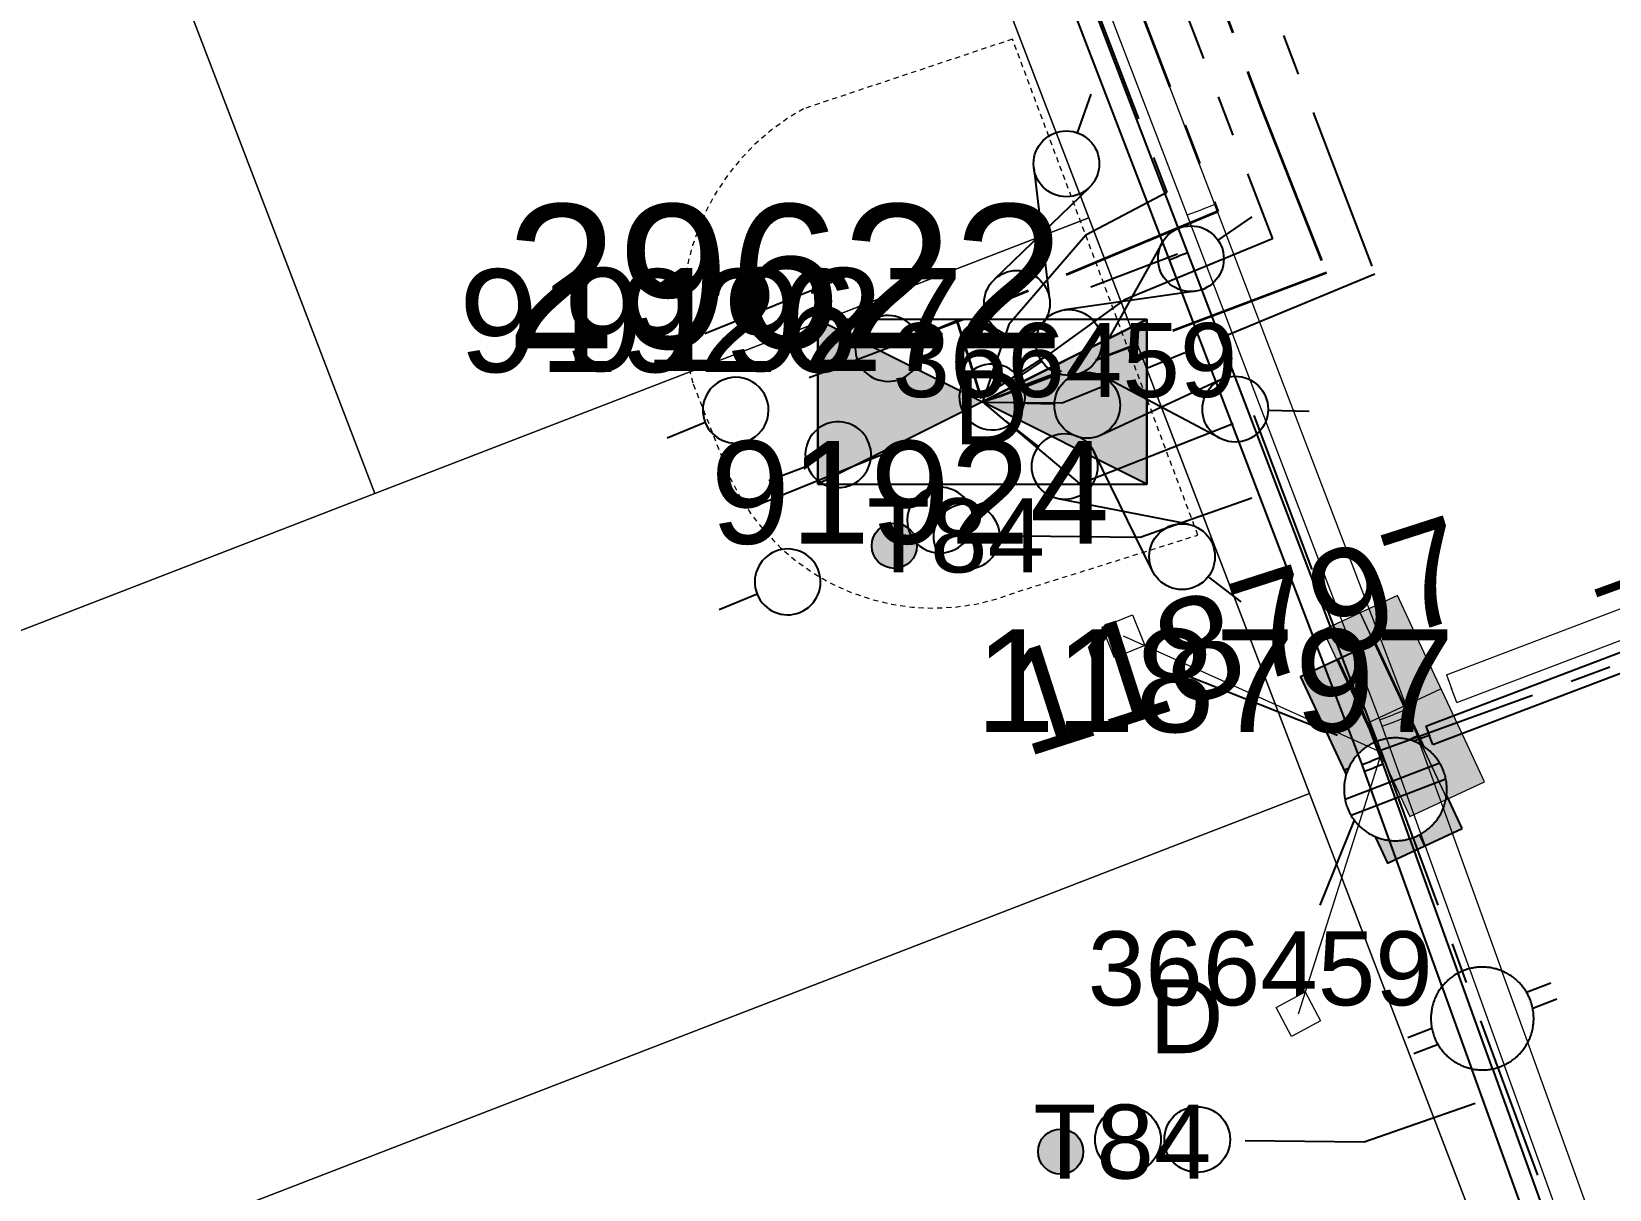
# Model space of a CAD drawing. Header units: metres. Extents: x 0 to 310918, y 0 to 6270107.
# Drawn here: x 310788.22 to 310826.59, y 6269747.11 to 6269775.26 of the extents above; entities that cross this region are included whole.
import ezdxf
from ezdxf.enums import TextEntityAlignment as Align

# ---------------------------------------------------------------- set-up
doc = ezdxf.new("R2010")
doc.units = ezdxf.units.M
for name, pattern in [('Cable Exist UG', [7, 4, -1, 1, -1]), ('DASHED', [19.05, 12.7, -6.35]), ('HIDDEN2', [0.1875, 0.125, -0.0625]), ('PHANTOMX2', [6.6, 3, -0.75, 0.2, -0.75, 0.2, -0.75, 0.2, -0.75])]:
    doc.linetypes.add(name, pattern=pattern)
doc.layers.get('0').update_dxf_attribs({"color": 6})
for name, color, linetype, lineweight in [('_User Miscellaneous1', 30, 'Continuous', 13), ('_User_HV_Exist', 1, 'Continuous', 35), ('Cadastre Developer_SP_NEW', 92, 'Continuous', 15), ('Cadastre Land Parcels_SP_EXT', 118, 'Continuous', 15), ('Cadastre Other Property_SP_EXT', 138, 'DASHED', 15), ('Cadastre Roads_SP_EXT', 218, 'Continuous', 15), ('Mains_HV_EXT', 13, 'Continuous', 25), ('Mains_LV_EXT', 163, 'Continuous', 25), ('Services_SP_EXT', 42, 'PHANTOMX2', 20)]:
    doc.layers.add(name, color=color, linetype=linetype, lineweight=lineweight)
doc.layers.add('_User Miscellaneous12', color=252, linetype='Continuous', lineweight=13, plot=False, transparency=0.75)
for name, color, linetype in [('Duct_SP_EXT', 30, 'Continuous'), ('Equip_HV_EXT', 7, 'Continuous'), ('Equip_LV_EXT', 7, 'Continuous'), ('Sub_SP_EXT', 7, 'Continuous'), ('SupportsUG_SP_LV_EXT', 7, 'Continuous'), ('Trench_SP_EXT', 7, 'Continuous')]:
    doc.layers.add(name, color=color, linetype=linetype)
doc.styles.add('iecARIAL', font='arial.ttf', dxfattribs={"height": 2})
doc.styles.get("Standard").update_dxf_attribs({"font": 'arial.ttf'})
doc.styles.add('SWITCH_LABEL', font='arial.ttf', dxfattribs={"height": 2})

# ---------------------------------------------------------------- blocks, each defined once
blk = doc.blocks.new('SUB_PADMOUNT_EXT')
at = {"ltscale": 10}
h = blk.add_hatch(color=256, dxfattribs=at)
h.dxf.hatch_style = 1
h.paths.add_polyline_path([(4, -2), (0, 0), (4, 2)])
h.paths.add_polyline_path([(-4, -2), (-4, 2), (0, 0)])
blk.add_line((4, 2), (-4, -2))
blk.add_lwpolyline([(-4, -2), (4, -2), (4, 2), (-4, 2)], close=True)
at = {"ltscale": 10, "flags": 128}
for points in [[(-4, -2), (-4, 2), (0, 0)], [(4, -2), (0, 0), (4, 2)]]:
    blk.add_lwpolyline(points, close=True, dxfattribs=at)
at = {"flags": 8}
blk.add_attdef('ASSET_NUM', text='', height=2.5, dxfattribs=at).set_placement((0, 5), align=Align.MIDDLE_CENTER)
for tag, flags, p in [('STREET_CODE', 9, (1.5, 0)), ('OPERATING_VOLTAGE', 9, (1.5, -0.4)), ('NO_PHASES', 9, (1.5, -0.2)), ('ORIENTATION', 9, (1.5, -0.6)), ('OWNED_BY', 9, (1.5, -0.8)), ('OPERATED_BY', 9, (1.5, -1)), ('MAINTAINED_BY', 9, (1.5, -1.2)), ('SECONDARY_VOLTAGE', 9, (1.5, -1.6)), ('CONSTRUCTED_VOLTAGE', 9, (1.5, -1.4)), ('STATE', 9, (1.5, -1.8)), ('PARENT', 9, (1.5, -2)), ('SUBSTATION_TYPE', 9, (1.5, -2.2)), ('USAGE', 9, (1.5, -2.4)), ('LEGEND', 9, (1.5, -2.6)), ('SUBURB', 9, (1.5, -2.8)), ('STREETNAME', 9, (1.5, -3)), ('LOCATION', 9, (1.5, -3.2)), ('NOTES', 9, (1.5, -3.4)), ('Z', 1, (1.5, -3.6))]:
    blk.add_attdef(tag, text='', height=0.2, dxfattribs=dict(flags=flags)).set_placement(p, align=Align.MIDDLE_LEFT)
blk = doc.blocks.new('PILLAR_EXT')
blk.add_hatch(color=256).paths.add_polyline_path([(-2.5, 1), (-2.5, -1), (2.5, -1), (2.5, 1)])
for p, q in [((0, 1), (0, -1)), ((-2.5, 0), (2.5, 0))]:
    blk.add_line(p, q)
at = {"ltscale": 10}
blk.add_line((2.5, 0), (-2.5, 0), dxfattribs=at)
blk.add_lwpolyline([(-2.5, -1), (-1.25, -1), (1.25, -1), (2.5, -1), (2.5, 1), (-2.5, 1)], close=True)
at = {"width": 0.9, "flags": 8}
blk.add_attdef('ASSET_NUM', text='', height=2, rotation=90, dxfattribs=at).set_placement((-2, 4), align=Align.MIDDLE_LEFT)
for tag, p, flags in [('OWNED_BY', (0, -0.2), 9), ('STATE', (0, -0.4), 9), ('SUPPORT_TYPE', (0, -0.6), 9), ('USAGE', (0, -0.8), 9), ('LEGEND', (0, -1), 9), ('LOCATION', (0, -1.2), 9), ('NOTES', (0, -1.4), 9), ('PARENT', (0, -1.6), 9), ('STREETNAME', (0, -1.8), 9), ('SUBURB', (0, -2), 1)]:
    blk.add_attdef(tag, p, '', height=0.2, dxfattribs=dict(flags=flags))
blk = doc.blocks.new('DUCT_EXT')
blk.add_circle((0, 0.8), 0.8)
at = {"flags": 1}
blk.add_attdef('Z', (0, 0), '', height=0.2, dxfattribs=at)
at = {"flags": 9}
for tag, p in [('DUCT_CODE', (0, 0)), ('XSECT_TYPE', (0, -0.2)), ('FB_REFERENCE', (0, -0.4)), ('STATE', (0, -0.6)), ('NOTES', (0, -0.8))]:
    blk.add_attdef(tag, text='', height=0.2, dxfattribs=at).set_placement(p, align=Align.MIDDLE_LEFT)
blk = doc.blocks.new('CCP_EXT')
at = {"flags": 9}
for tag, p in [('OWNED_BY', (0, -1)), ('USAGE', (0, -1.2)), ('LEGEND', (0, -1.4)), ('LIFE_SUPPORT', (0, -1.6)), ('STATE', (0, -1.8)), ('NOTES', (0, -2))]:
    blk.add_attdef(tag, text='', height=0.2, dxfattribs=at).set_placement(p, align=Align.MIDDLE_LEFT)
at = {"transparency": 33554651}
blk.add_wipeout([(0, 0.566), (0.566, 0), (0, -0.566), (-0.566, 0)], dxfattribs=at)
blk.add_lwpolyline([(-0.566, 0), (0, 0.566), (0.566, 0), (0, -0.566), (-0.566, 0)])
at = {"flags": 1}
blk.add_attdef('Z', (0, 0), '', height=0.2, dxfattribs=at)
at = {"flags": 9}
for tag, p in [('CCP_TYPE', (0, 0)), ('CONSTRUCTED_VOLTAGE', (0, -0.2)), ('NO_PHASES', (0, -0.4)), ('OPERATING_VOLTAGE', (0, -0.6)), ('ORIENTATION', (0, -0.8))]:
    blk.add_attdef(tag, text='', height=0.2, dxfattribs=at).set_placement(p, align=Align.MIDDLE_LEFT)
blk = doc.blocks.new('LV_UG_DFUSE_CLOSED_EXT')
for points in [[(5.04, 0.726), (2.156, -0.717)], [(5.049, -0.707), (2.156, 0.717)], [(1, 0), (0, 0)], [(6.2, 0.013), (7.2, 0.013)]]:
    blk.add_lwpolyline(points)
for centre in [(1.8, 0), (5.4, 0.011)]:
    blk.add_circle(centre, 0.8)
at = {"flags": 9}
for tag, p in [('ACTUAL_STATUS', (0, 0)), ('CONSTRUCTED_VOLTAGE', (0, -0.2)), ('NO_PHASES', (0, -0.4)), ('OPERATING_VOLTAGE', (0, -0.6)), ('ORIENTATION', (0, -0.8)), ('STATE', (0, -1)), ('SWITCH_TYPE', (0, -1.2)), ('USAGE', (0, -1.4)), ('NOTES', (0, -1.6))]:
    blk.add_attdef(tag, text='', height=0.2, dxfattribs=at).set_placement(p, align=Align.MIDDLE_LEFT)
at = {"flags": 1}
blk.add_attdef('Z', (0, 0), '', height=0.2, dxfattribs=at)
blk = doc.blocks.new('LV_UG_LINKS_OPEN_EXT')
at = {"layer": 'Equip_LV_EXT'}
for tag, height, flags, p in [('ACTUAL_STATUS', 0.167, 9, (3.167, -1.667)), ('CONSTRUCTED_VOLTAGE', 0.167, 9, (3.167, -1.833)), ('NO_PHASES', 0.167, 9, (3.167, -2)), ('OPERATING_VOLTAGE', 0.2, 9, (3, -2.6)), ('ORIENTATION', 0.2, 9, (3, -2.8)), ('STATE', 0.2, 9, (3, -3)), ('SWITCH_TYPE', 0.2, 9, (3, -3.2)), ('USAGE', 0.2, 9, (3, -3.4)), ('OWNED_BY', 0.2, 9, (3, -3.8)), ('NOTES', 0.2, 9, (3, -3.6)), ('OPERATED_BY', 0.2, 9, (3, -4)), ('MAINTAINED_BY', 0.2, 9, (3, -4.2)), ('TYPE', 0.2, 9, (3, -4.6)), ('NUMBER_OF_PHASES', 0.2, 9, (3, -4.4)), ('Z', 0.2, 1, (3, -4.8))]:
    blk.add_attdef(tag, text='', height=height, dxfattribs=dict(at, flags=flags)).set_placement(p, align=Align.MIDDLE_LEFT)
at = {"transparency": 33554651}
blk.add_wipeout([(4, 1.25), (3.969, 1.25), (3.939, 1.248), (3.908, 1.247), (3.877, 1.244), (3.847, 1.241), (3.817, 1.236), (3.786, 1.232), (3.756, 1.226), (3.726, 1.22), (3.696, 1.213), (3.667, 1.205), (3.637, 1.196), (3.608, 1.187), (3.579, 1.177), (3.55, 1.166), (3.522, 1.155), (3.493, 1.143), (3.466, 1.13), (3.438, 1.117), (3.411, 1.102), (3.384, 1.088), (3.357, 1.072), (3.331, 1.056), (3.306, 1.039), (3.28, 1.022), (3.255, 1.004), (3.231, 0.985), (3.207, 0.966), (3.184, 0.947), (3.161, 0.926), (3.138, 0.905), (3.116, 0.884), (3.095, 0.862), (3.074, 0.839), (3.053, 0.816), (3.034, 0.793), (3.015, 0.769), (2.996, 0.745), (2.978, 0.72), (2.961, 0.694), (2.944, 0.669), (2.928, 0.643), (2.912, 0.616), (2.898, 0.589), (2.883, 0.562), (2.87, 0.534), (2.857, 0.507), (2.845, 0.478), (2.834, 0.45), (2.823, 0.421), (2.813, 0.392), (2.804, 0.363), (2.795, 0.333), (2.787, 0.304), (2.78, 0.274), (2.774, 0.244), (2.768, 0.214), (2.764, 0.183), (2.759, 0.153), (2.756, 0.123), (2.753, 0.092), (2.752, 0.061), (2.75, 0.031), (2.75, 0), (2.75, -0.031), (2.752, -0.061), (2.753, -0.092), (2.756, -0.123), (2.759, -0.153), (2.764, -0.183), (2.768, -0.214), (2.774, -0.244), (2.78, -0.274), (2.787, -0.304), (2.795, -0.333), (2.804, -0.363), (2.813, -0.392), (2.823, -0.421), (2.834, -0.45), (2.845, -0.478), (2.857, -0.507), (2.87, -0.534), (2.883, -0.562), (2.898, -0.589), (2.912, -0.616), (2.928, -0.643), (2.944, -0.669), (2.961, -0.694), (2.978, -0.72), (2.996, -0.745), (3.015, -0.769), (3.034, -0.793), (3.053, -0.816), (3.074, -0.839), (3.095, -0.862), (3.116, -0.884), (3.138, -0.905), (3.161, -0.926), (3.184, -0.947), (3.207, -0.966), (3.231, -0.985), (3.255, -1.004), (3.28, -1.022), (3.306, -1.039), (3.331, -1.056), (3.357, -1.072), (3.384, -1.088), (3.411, -1.102), (3.438, -1.117), (3.466, -1.13), (3.493, -1.143), (3.522, -1.155), (3.55, -1.166), (3.579, -1.177), (3.608, -1.187), (3.637, -1.196), (3.667, -1.205), (3.696, -1.213), (3.726, -1.22), (3.756, -1.226), (3.786, -1.232), (3.817, -1.236), (3.847, -1.241), (3.877, -1.244), (3.908, -1.247), (3.939, -1.248), (3.969, -1.25), (4, -1.25), (4.031, -1.25), (4.061, -1.248), (4.092, -1.247), (4.123, -1.244), (4.153, -1.241), (4.183, -1.236), (4.214, -1.232), (4.244, -1.226), (4.274, -1.22), (4.304, -1.213), (4.333, -1.205), (4.363, -1.196), (4.392, -1.187), (4.421, -1.177), (4.45, -1.166), (4.478, -1.155), (4.507, -1.143), (4.534, -1.13), (4.562, -1.117), (4.589, -1.102), (4.616, -1.088), (4.643, -1.072), (4.669, -1.056), (4.694, -1.039), (4.72, -1.022), (4.745, -1.004), (4.769, -0.985), (4.793, -0.966), (4.816, -0.947), (4.839, -0.926), (4.862, -0.905), (4.884, -0.884), (4.905, -0.862), (4.926, -0.839), (4.947, -0.816), (4.966, -0.793), (4.985, -0.769), (5.004, -0.745), (5.022, -0.72), (5.039, -0.694), (5.056, -0.669), (5.072, -0.643), (5.088, -0.616), (5.102, -0.589), (5.117, -0.562), (5.13, -0.534), (5.143, -0.507), (5.155, -0.478), (5.166, -0.45), (5.177, -0.421), (5.187, -0.392), (5.196, -0.363), (5.205, -0.333), (5.213, -0.304), (5.22, -0.274), (5.226, -0.244), (5.232, -0.214), (5.236, -0.183), (5.241, -0.153), (5.244, -0.123), (5.247, -0.092), (5.248, -0.061), (5.25, -0.031), (5.25, 0), (5.25, 0.031), (5.248, 0.061), (5.247, 0.092), (5.244, 0.123), (5.241, 0.153), (5.236, 0.183), (5.232, 0.214), (5.226, 0.244), (5.22, 0.274), (5.213, 0.304), (5.205, 0.333), (5.196, 0.363), (5.187, 0.392), (5.177, 0.421), (5.166, 0.45), (5.155, 0.478), (5.143, 0.507), (5.13, 0.534), (5.117, 0.562), (5.102, 0.589), (5.088, 0.616), (5.072, 0.643), (5.056, 0.669), (5.039, 0.694), (5.022, 0.72), (5.004, 0.745), (4.985, 0.769), (4.966, 0.793), (4.947, 0.816), (4.926, 0.839), (4.905, 0.862), (4.884, 0.884), (4.862, 0.905), (4.839, 0.926), (4.816, 0.947), (4.793, 0.966), (4.769, 0.985), (4.745, 1.004), (4.72, 1.022), (4.694, 1.039), (4.669, 1.056), (4.643, 1.072), (4.616, 1.088), (4.589, 1.102), (4.562, 1.117), (4.534, 1.13), (4.507, 1.143), (4.478, 1.155), (4.45, 1.166), (4.421, 1.177), (4.392, 1.187), (4.363, 1.196), (4.333, 1.205), (4.304, 1.213), (4.274, 1.22), (4.244, 1.226), (4.214, 1.232), (4.183, 1.236), (4.153, 1.241), (4.123, 1.244), (4.092, 1.247), (4.061, 1.248), (4.031, 1.25)], dxfattribs=at).dxf.layer = 'Equip_LV_EXT'
at = {"layer": 'Equip_LV_EXT'}
for p, q in [((3.792, 1.863), (3.792, 1.232)), ((4.208, 1.863), (4.208, 1.232)), ((3.792, -1.232), (3.792, -1.863)), ((4.208, -1.232), (4.208, -1.863))]:
    blk.add_line(p, q, dxfattribs=at)
at = {"layer": 'Equip_LV_EXT', "flags": 128}
blk.add_lwpolyline([(4, 1.25), (3.969, 1.25), (3.939, 1.248), (3.908, 1.247), (3.877, 1.244), (3.847, 1.241), (3.817, 1.236), (3.786, 1.232), (3.756, 1.226), (3.726, 1.22), (3.696, 1.213), (3.667, 1.205), (3.637, 1.196), (3.608, 1.187), (3.579, 1.177), (3.55, 1.166), (3.522, 1.155), (3.493, 1.143), (3.466, 1.13), (3.438, 1.117), (3.411, 1.102), (3.384, 1.088), (3.357, 1.072), (3.331, 1.056), (3.306, 1.039), (3.28, 1.022), (3.255, 1.004), (3.231, 0.985), (3.207, 0.966), (3.184, 0.947), (3.161, 0.926), (3.138, 0.905), (3.116, 0.884), (3.095, 0.862), (3.074, 0.839), (3.053, 0.816), (3.034, 0.793), (3.015, 0.769), (2.996, 0.745), (2.978, 0.72), (2.961, 0.694), (2.944, 0.669), (2.928, 0.643), (2.912, 0.616), (2.898, 0.589), (2.883, 0.562), (2.87, 0.534), (2.857, 0.507), (2.845, 0.478), (2.834, 0.45), (2.823, 0.421), (2.813, 0.392), (2.804, 0.363), (2.795, 0.333), (2.787, 0.304), (2.78, 0.274), (2.774, 0.244), (2.768, 0.214), (2.764, 0.183), (2.759, 0.153), (2.756, 0.123), (2.753, 0.092), (2.752, 0.061), (2.75, 0.031), (2.75, 0), (2.75, -0.031), (2.752, -0.061), (2.753, -0.092), (2.756, -0.123), (2.759, -0.153), (2.764, -0.183), (2.768, -0.214), (2.774, -0.244), (2.78, -0.274), (2.787, -0.304), (2.795, -0.333), (2.804, -0.363), (2.813, -0.392), (2.823, -0.421), (2.834, -0.45), (2.845, -0.478), (2.857, -0.507), (2.87, -0.534), (2.883, -0.562), (2.898, -0.589), (2.912, -0.616), (2.928, -0.643), (2.944, -0.669), (2.961, -0.694), (2.978, -0.72), (2.996, -0.745), (3.015, -0.769), (3.034, -0.793), (3.053, -0.816), (3.074, -0.839), (3.095, -0.862), (3.116, -0.884), (3.138, -0.905), (3.161, -0.926), (3.184, -0.947), (3.207, -0.966), (3.231, -0.985), (3.255, -1.004), (3.28, -1.022), (3.306, -1.039), (3.331, -1.056), (3.357, -1.072), (3.384, -1.088), (3.411, -1.102), (3.438, -1.117), (3.466, -1.13), (3.493, -1.143), (3.522, -1.155), (3.55, -1.166), (3.579, -1.177), (3.608, -1.187), (3.637, -1.196), (3.667, -1.205), (3.696, -1.213), (3.726, -1.22), (3.756, -1.226), (3.786, -1.232), (3.817, -1.236), (3.847, -1.241), (3.877, -1.244), (3.908, -1.247), (3.939, -1.248), (3.969, -1.25), (4, -1.25), (4.031, -1.25), (4.061, -1.248), (4.092, -1.247), (4.123, -1.244), (4.153, -1.241), (4.183, -1.236), (4.214, -1.232), (4.244, -1.226), (4.274, -1.22), (4.304, -1.213), (4.333, -1.205), (4.363, -1.196), (4.392, -1.187), (4.421, -1.177), (4.45, -1.166), (4.478, -1.155), (4.507, -1.143), (4.534, -1.13), (4.562, -1.117), (4.589, -1.102), (4.616, -1.088), (4.643, -1.072), (4.669, -1.056), (4.694, -1.039), (4.72, -1.022), (4.745, -1.004), (4.769, -0.985), (4.793, -0.966), (4.816, -0.947), (4.839, -0.926), (4.862, -0.905), (4.884, -0.884), (4.905, -0.862), (4.926, -0.839), (4.947, -0.816), (4.966, -0.793), (4.985, -0.769), (5.004, -0.745), (5.022, -0.72), (5.039, -0.694), (5.056, -0.669), (5.072, -0.643), (5.088, -0.616), (5.102, -0.589), (5.117, -0.562), (5.13, -0.534), (5.143, -0.507), (5.155, -0.478), (5.166, -0.45), (5.177, -0.421), (5.187, -0.392), (5.196, -0.363), (5.205, -0.333), (5.213, -0.304), (5.22, -0.274), (5.226, -0.244), (5.232, -0.214), (5.236, -0.183), (5.241, -0.153), (5.244, -0.123), (5.247, -0.092), (5.248, -0.061), (5.25, -0.031), (5.25, 0), (5.25, 0.031), (5.248, 0.061), (5.247, 0.092), (5.244, 0.123), (5.241, 0.153), (5.236, 0.183), (5.232, 0.214), (5.226, 0.244), (5.22, 0.274), (5.213, 0.304), (5.205, 0.333), (5.196, 0.363), (5.187, 0.392), (5.177, 0.421), (5.166, 0.45), (5.155, 0.478), (5.143, 0.507), (5.13, 0.534), (5.117, 0.562), (5.102, 0.589), (5.088, 0.616), (5.072, 0.643), (5.056, 0.669), (5.039, 0.694), (5.022, 0.72), (5.004, 0.745), (4.985, 0.769), (4.966, 0.793), (4.947, 0.816), (4.926, 0.839), (4.905, 0.862), (4.884, 0.884), (4.862, 0.905), (4.839, 0.926), (4.816, 0.947), (4.793, 0.966), (4.769, 0.985), (4.745, 1.004), (4.72, 1.022), (4.694, 1.039), (4.669, 1.056), (4.643, 1.072), (4.616, 1.088), (4.589, 1.102), (4.562, 1.117), (4.534, 1.13), (4.507, 1.143), (4.478, 1.155), (4.45, 1.166), (4.421, 1.177), (4.392, 1.187), (4.363, 1.196), (4.333, 1.205), (4.304, 1.213), (4.274, 1.22), (4.244, 1.226), (4.214, 1.232), (4.183, 1.236), (4.153, 1.241), (4.123, 1.244), (4.092, 1.247), (4.061, 1.248), (4.031, 1.25)], close=True, dxfattribs=at)
blk = doc.blocks.new('LV_UG_LINKS_CLOSED_EXT')
at = {"layer": 'Equip_LV_EXT'}
for tag, flags, p in [('ACTUAL_STATUS', 9, (3, -2)), ('CONSTRUCTED_VOLTAGE', 9, (3, -2.2)), ('NO_PHASES', 9, (3, -2.4)), ('OPERATING_VOLTAGE', 9, (3, -2.6)), ('ORIENTATION', 9, (3, -2.8)), ('STATE', 9, (3, -3)), ('SWITCH_TYPE', 9, (3, -3.2)), ('USAGE', 9, (3, -3.4)), ('OWNED_BY', 9, (3, -3.8)), ('NOTES', 9, (3, -3.6)), ('OPERATED_BY', 9, (3, -4)), ('MAINTAINED_BY', 9, (3, -4.2)), ('TYPE', 9, (3, -4.6)), ('NUMBER_OF_PHASES', 9, (3, -4.4)), ('Z', 1, (3, -4.8))]:
    blk.add_attdef(tag, text='', height=0.2, dxfattribs=dict(at, flags=flags)).set_placement(p, align=Align.MIDDLE_LEFT)
at = {"transparency": 33554651}
blk.add_wipeout([(4, 1.25), (3.969, 1.25), (3.939, 1.248), (3.908, 1.247), (3.877, 1.244), (3.847, 1.241), (3.817, 1.236), (3.786, 1.232), (3.756, 1.226), (3.726, 1.22), (3.696, 1.213), (3.667, 1.205), (3.637, 1.196), (3.608, 1.187), (3.579, 1.177), (3.55, 1.166), (3.522, 1.155), (3.493, 1.143), (3.466, 1.13), (3.438, 1.117), (3.411, 1.102), (3.384, 1.088), (3.357, 1.072), (3.331, 1.056), (3.306, 1.039), (3.28, 1.022), (3.255, 1.004), (3.231, 0.985), (3.207, 0.966), (3.184, 0.947), (3.161, 0.926), (3.138, 0.905), (3.116, 0.884), (3.095, 0.862), (3.074, 0.839), (3.053, 0.816), (3.034, 0.793), (3.015, 0.769), (2.996, 0.745), (2.978, 0.72), (2.961, 0.694), (2.944, 0.669), (2.928, 0.643), (2.912, 0.616), (2.898, 0.589), (2.883, 0.562), (2.87, 0.534), (2.857, 0.507), (2.845, 0.478), (2.834, 0.45), (2.823, 0.421), (2.813, 0.392), (2.804, 0.363), (2.795, 0.333), (2.787, 0.304), (2.78, 0.274), (2.774, 0.244), (2.768, 0.214), (2.764, 0.183), (2.759, 0.153), (2.756, 0.123), (2.753, 0.092), (2.752, 0.061), (2.75, 0.031), (2.75, 0), (2.75, -0.031), (2.752, -0.061), (2.753, -0.092), (2.756, -0.123), (2.759, -0.153), (2.764, -0.183), (2.768, -0.214), (2.774, -0.244), (2.78, -0.274), (2.787, -0.304), (2.795, -0.333), (2.804, -0.363), (2.813, -0.392), (2.823, -0.421), (2.834, -0.45), (2.845, -0.478), (2.857, -0.507), (2.87, -0.534), (2.883, -0.562), (2.898, -0.589), (2.912, -0.616), (2.928, -0.643), (2.944, -0.669), (2.961, -0.694), (2.978, -0.72), (2.996, -0.745), (3.015, -0.769), (3.034, -0.793), (3.053, -0.816), (3.074, -0.839), (3.095, -0.862), (3.116, -0.884), (3.138, -0.905), (3.161, -0.926), (3.184, -0.947), (3.207, -0.966), (3.231, -0.985), (3.255, -1.004), (3.28, -1.022), (3.306, -1.039), (3.331, -1.056), (3.357, -1.072), (3.384, -1.088), (3.411, -1.102), (3.438, -1.117), (3.466, -1.13), (3.493, -1.143), (3.522, -1.155), (3.55, -1.166), (3.579, -1.177), (3.608, -1.187), (3.637, -1.196), (3.667, -1.205), (3.696, -1.213), (3.726, -1.22), (3.756, -1.226), (3.786, -1.232), (3.817, -1.236), (3.847, -1.241), (3.877, -1.244), (3.908, -1.247), (3.939, -1.248), (3.969, -1.25), (4, -1.25), (4.031, -1.25), (4.061, -1.248), (4.092, -1.247), (4.123, -1.244), (4.153, -1.241), (4.183, -1.236), (4.214, -1.232), (4.244, -1.226), (4.274, -1.22), (4.304, -1.213), (4.333, -1.205), (4.363, -1.196), (4.392, -1.187), (4.421, -1.177), (4.45, -1.166), (4.478, -1.155), (4.507, -1.143), (4.534, -1.13), (4.562, -1.117), (4.589, -1.102), (4.616, -1.088), (4.643, -1.072), (4.669, -1.056), (4.694, -1.039), (4.72, -1.022), (4.745, -1.004), (4.769, -0.985), (4.793, -0.966), (4.816, -0.947), (4.839, -0.926), (4.862, -0.905), (4.884, -0.884), (4.905, -0.862), (4.926, -0.839), (4.947, -0.816), (4.966, -0.793), (4.985, -0.769), (5.004, -0.745), (5.022, -0.72), (5.039, -0.694), (5.056, -0.669), (5.072, -0.643), (5.088, -0.616), (5.102, -0.589), (5.117, -0.562), (5.13, -0.534), (5.143, -0.507), (5.155, -0.478), (5.166, -0.45), (5.177, -0.421), (5.187, -0.392), (5.196, -0.363), (5.205, -0.333), (5.213, -0.304), (5.22, -0.274), (5.226, -0.244), (5.232, -0.214), (5.236, -0.183), (5.241, -0.153), (5.244, -0.123), (5.247, -0.092), (5.248, -0.061), (5.25, -0.031), (5.25, 0), (5.25, 0.031), (5.248, 0.061), (5.247, 0.092), (5.244, 0.123), (5.241, 0.153), (5.236, 0.183), (5.232, 0.214), (5.226, 0.244), (5.22, 0.274), (5.213, 0.304), (5.205, 0.333), (5.196, 0.363), (5.187, 0.392), (5.177, 0.421), (5.166, 0.45), (5.155, 0.478), (5.143, 0.507), (5.13, 0.534), (5.117, 0.562), (5.102, 0.589), (5.088, 0.616), (5.072, 0.643), (5.056, 0.669), (5.039, 0.694), (5.022, 0.72), (5.004, 0.745), (4.985, 0.769), (4.966, 0.793), (4.947, 0.816), (4.926, 0.839), (4.905, 0.862), (4.884, 0.884), (4.862, 0.905), (4.839, 0.926), (4.816, 0.947), (4.793, 0.966), (4.769, 0.985), (4.745, 1.004), (4.72, 1.022), (4.694, 1.039), (4.669, 1.056), (4.643, 1.072), (4.616, 1.088), (4.589, 1.102), (4.562, 1.117), (4.534, 1.13), (4.507, 1.143), (4.478, 1.155), (4.45, 1.166), (4.421, 1.177), (4.392, 1.187), (4.363, 1.196), (4.333, 1.205), (4.304, 1.213), (4.274, 1.22), (4.244, 1.226), (4.214, 1.232), (4.183, 1.236), (4.153, 1.241), (4.123, 1.244), (4.092, 1.247), (4.061, 1.248), (4.031, 1.25)], dxfattribs=at).dxf.layer = 'Equip_LV_EXT'
at = {"layer": 'Equip_LV_EXT'}
for p, q in [((3.792, 1.232), (3.792, -1.232)), ((4.208, 1.232), (4.208, -1.232))]:
    blk.add_line(p, q, dxfattribs=at)
at = {"layer": 'Equip_LV_EXT', "flags": 128}
blk.add_lwpolyline([(4, 1.25), (3.969, 1.25), (3.939, 1.248), (3.908, 1.247), (3.877, 1.244), (3.847, 1.241), (3.817, 1.236), (3.786, 1.232), (3.756, 1.226), (3.726, 1.22), (3.696, 1.213), (3.667, 1.205), (3.637, 1.196), (3.608, 1.187), (3.579, 1.177), (3.55, 1.166), (3.522, 1.155), (3.493, 1.143), (3.466, 1.13), (3.438, 1.117), (3.411, 1.102), (3.384, 1.088), (3.357, 1.072), (3.331, 1.056), (3.306, 1.039), (3.28, 1.022), (3.255, 1.004), (3.231, 0.985), (3.207, 0.966), (3.184, 0.947), (3.161, 0.926), (3.138, 0.905), (3.116, 0.884), (3.095, 0.862), (3.074, 0.839), (3.053, 0.816), (3.034, 0.793), (3.015, 0.769), (2.996, 0.745), (2.978, 0.72), (2.961, 0.694), (2.944, 0.669), (2.928, 0.643), (2.912, 0.616), (2.898, 0.589), (2.883, 0.562), (2.87, 0.534), (2.857, 0.507), (2.845, 0.478), (2.834, 0.45), (2.823, 0.421), (2.813, 0.392), (2.804, 0.363), (2.795, 0.333), (2.787, 0.304), (2.78, 0.274), (2.774, 0.244), (2.768, 0.214), (2.764, 0.183), (2.759, 0.153), (2.756, 0.123), (2.753, 0.092), (2.752, 0.061), (2.75, 0.031), (2.75, 0), (2.75, -0.031), (2.752, -0.061), (2.753, -0.092), (2.756, -0.123), (2.759, -0.153), (2.764, -0.183), (2.768, -0.214), (2.774, -0.244), (2.78, -0.274), (2.787, -0.304), (2.795, -0.333), (2.804, -0.363), (2.813, -0.392), (2.823, -0.421), (2.834, -0.45), (2.845, -0.478), (2.857, -0.507), (2.87, -0.534), (2.883, -0.562), (2.898, -0.589), (2.912, -0.616), (2.928, -0.643), (2.944, -0.669), (2.961, -0.694), (2.978, -0.72), (2.996, -0.745), (3.015, -0.769), (3.034, -0.793), (3.053, -0.816), (3.074, -0.839), (3.095, -0.862), (3.116, -0.884), (3.138, -0.905), (3.161, -0.926), (3.184, -0.947), (3.207, -0.966), (3.231, -0.985), (3.255, -1.004), (3.28, -1.022), (3.306, -1.039), (3.331, -1.056), (3.357, -1.072), (3.384, -1.088), (3.411, -1.102), (3.438, -1.117), (3.466, -1.13), (3.493, -1.143), (3.522, -1.155), (3.55, -1.166), (3.579, -1.177), (3.608, -1.187), (3.637, -1.196), (3.667, -1.205), (3.696, -1.213), (3.726, -1.22), (3.756, -1.226), (3.786, -1.232), (3.817, -1.236), (3.847, -1.241), (3.877, -1.244), (3.908, -1.247), (3.939, -1.248), (3.969, -1.25), (4, -1.25), (4.031, -1.25), (4.061, -1.248), (4.092, -1.247), (4.123, -1.244), (4.153, -1.241), (4.183, -1.236), (4.214, -1.232), (4.244, -1.226), (4.274, -1.22), (4.304, -1.213), (4.333, -1.205), (4.363, -1.196), (4.392, -1.187), (4.421, -1.177), (4.45, -1.166), (4.478, -1.155), (4.507, -1.143), (4.534, -1.13), (4.562, -1.117), (4.589, -1.102), (4.616, -1.088), (4.643, -1.072), (4.669, -1.056), (4.694, -1.039), (4.72, -1.022), (4.745, -1.004), (4.769, -0.985), (4.793, -0.966), (4.816, -0.947), (4.839, -0.926), (4.862, -0.905), (4.884, -0.884), (4.905, -0.862), (4.926, -0.839), (4.947, -0.816), (4.966, -0.793), (4.985, -0.769), (5.004, -0.745), (5.022, -0.72), (5.039, -0.694), (5.056, -0.669), (5.072, -0.643), (5.088, -0.616), (5.102, -0.589), (5.117, -0.562), (5.13, -0.534), (5.143, -0.507), (5.155, -0.478), (5.166, -0.45), (5.177, -0.421), (5.187, -0.392), (5.196, -0.363), (5.205, -0.333), (5.213, -0.304), (5.22, -0.274), (5.226, -0.244), (5.232, -0.214), (5.236, -0.183), (5.241, -0.153), (5.244, -0.123), (5.247, -0.092), (5.248, -0.061), (5.25, -0.031), (5.25, 0), (5.25, 0.031), (5.248, 0.061), (5.247, 0.092), (5.244, 0.123), (5.241, 0.153), (5.236, 0.183), (5.232, 0.214), (5.226, 0.244), (5.22, 0.274), (5.213, 0.304), (5.205, 0.333), (5.196, 0.363), (5.187, 0.392), (5.177, 0.421), (5.166, 0.45), (5.155, 0.478), (5.143, 0.507), (5.13, 0.534), (5.117, 0.562), (5.102, 0.589), (5.088, 0.616), (5.072, 0.643), (5.056, 0.669), (5.039, 0.694), (5.022, 0.72), (5.004, 0.745), (4.985, 0.769), (4.966, 0.793), (4.947, 0.816), (4.926, 0.839), (4.905, 0.862), (4.884, 0.884), (4.862, 0.905), (4.839, 0.926), (4.816, 0.947), (4.793, 0.966), (4.769, 0.985), (4.745, 1.004), (4.72, 1.022), (4.694, 1.039), (4.669, 1.056), (4.643, 1.072), (4.616, 1.088), (4.589, 1.102), (4.562, 1.117), (4.534, 1.13), (4.507, 1.143), (4.478, 1.155), (4.45, 1.166), (4.421, 1.177), (4.392, 1.187), (4.363, 1.196), (4.333, 1.205), (4.304, 1.213), (4.274, 1.22), (4.244, 1.226), (4.214, 1.232), (4.183, 1.236), (4.153, 1.241), (4.123, 1.244), (4.092, 1.247), (4.061, 1.248), (4.031, 1.25)], close=True, dxfattribs=at)
blk = doc.blocks.new('SWG_HOLEC_SU_EXT')
blk.add_line((1.8, -2), (5.8, -2))
for points in [[(1.8, -0.8, 1), (1.8, 0.8, 1)], [(5.8, -0.8, 1), (5.8, 0.8, 1)]]:
    blk.add_lwpolyline(points, format="xyb", close=True)
for points in [[(1, 0), (0, 0)], [(6.6, 0), (7.6, 0)]]:
    blk.add_lwpolyline(points)
at = {"style": 'SWITCH_LABEL', "flags": 8}
blk.add_attdef('ASSET_NUM', text='', height=2.5, rotation=179.9544, dxfattribs=at).set_placement((-2.4, 0), align=Align.MIDDLE_LEFT)
at = {"flags": 1}
blk.add_attdef('Z', (0, 0), '', height=0.2, dxfattribs=at)
at = {"flags": 9}
for tag, p in [('ACTUAL_STATUS', (0, -0.4)), ('CONSTRUCTED_VOLTAGE', (0, -0.6)), ('NO_PHASES', (0, -0.8)), ('OPERATING_VOLTAGE', (0, -1)), ('ORIENTATION', (0, -1.2)), ('OWNED_BY', (0, -1.4)), ('PARENT', (0, -1.6)), ('STATE', (0, -1.8)), ('SWITCH_TYPE', (0, -2)), ('USAGE', (0, -2.2)), ('LOCATION', (0, -2.4)), ('STREETNAME', (0, -2.6)), ('SUBURB', (0, -2.8)), ('NOTES', (0, -3))]:
    blk.add_attdef(tag, text='', height=0.2, dxfattribs=at).set_placement(p, align=Align.MIDDLE_LEFT)
at = {"style": 'SWITCH_LABEL', "flags": 9}
blk.add_attdef('STREET_CODE', text='', height=0.2, dxfattribs=at).set_placement((0, -0.2), align=Align.MIDDLE_LEFT)
blk = doc.blocks.new('CABLE_LARGE_EXT')
h = blk.add_hatch(color=256)
edge = h.paths.add_edge_path()
edge.add_arc((0, 0.55), 0.55, 0, 360)
blk.add_circle((0, 0.55), 0.55)
at = {"flags": 1}
blk.add_attdef('Z', (0, 0), '', height=0.2, dxfattribs=at)
at = {"flags": 9}
for tag, p in [('COND_CODE', (0, 0)), ('STATE', (0, -0.4)), ('FB_REFERENCE', (0, -0.2)), ('XSECT_SIZE', (0, -0.6)), ('NOTES', (0, -0.8))]:
    blk.add_attdef(tag, text='', height=0.2, dxfattribs=at).set_placement(p, align=Align.MIDDLE_LEFT)

msp = doc.modelspace()

# ---------------------------------------------------------------- linework, layer by layer
at = {"layer": '_User Miscellaneous1'}
for p, q in [((310816.99, 6269771.057), (310806.789, 6269797.654)), ((310816.318, 6269770.8), (310806.223, 6269797.121)), ((310816.318, 6269770.8), (310816.654, 6269770.928)), ((310816.318, 6269770.8), (310816.654, 6269770.928)), ((310816.99, 6269771.057), (310816.654, 6269770.928)), ((310816.99, 6269771.057), (310816.654, 6269770.928)), ((310820.98, 6269760.607), (310816.99, 6269771.057)), ((310820.307, 6269760.351), (310816.318, 6269770.8)), ((310822.621, 6269759.619), (310833.588, 6269763.778)), ((310822.876, 6269758.946), (310833.843, 6269763.104)), ((310820.98, 6269760.607), (310820.643, 6269760.479)), ((310820.98, 6269760.607), (310820.643, 6269760.479)), ((310821.676, 6269758.78), (310820.98, 6269760.607)), ((310820.98, 6269760.607), (310820.98, 6269760.607)), ((310820.307, 6269760.351), (310820.643, 6269760.479)), ((310820.307, 6269760.351), (310820.643, 6269760.479)), ((310820.307, 6269760.351), (310820.307, 6269760.351)), ((310822.621, 6269759.619), (310822.748, 6269759.282)), ((310822.876, 6269758.946), (310822.748, 6269759.282)), ((310821.676, 6269758.78), (310821.339, 6269758.652)), ((310821.676, 6269758.78), (310821.339, 6269758.652))]:
    msp.add_line(p, q, dxfattribs=at)
at = {"layer": '_User_HV_Exist', "linetype": 'Cable Exist UG'}
msp.add_lwpolyline([(310738.783, 6269778.043), (310739.468, 6269779.299), (310739.468, 6269779.299), (310797.152, 6269801.741), (310797.931, 6269802.028), (310799.738, 6269802.775), (310799.738, 6269802.775), (310808.577, 6269798.605), (310818.116, 6269773.416), (310819.707, 6269769.394), (310811.779, 6269766.397), (310811.338, 6269766.257)], dxfattribs=at)
at = {"layer": 'Cadastre Developer_SP_NEW', "linetype": 'Continuous'}
for points in [[(310813.925, 6269770.734), (310804.621, 6269795.006), (310799.456, 6269797.297), (310785.831, 6269792.033), (310796.567, 6269764.027), (310813.925, 6269770.734)], [(310796.567, 6269764.027), (310785.831, 6269792.033), (310771.179, 6269786.371), (310781.916, 6269758.364), (310796.567, 6269764.027)]]:
    msp.add_lwpolyline(points, close=True, dxfattribs=at)
at = {"layer": 'Cadastre Land Parcels_SP_EXT', "linetype": 'Continuous'}
for points in [[(310813.925, 6269770.734), (310804.621, 6269795.006), (310799.456, 6269797.297), (310785.831, 6269792.033), (310796.567, 6269764.027), (310813.925, 6269770.734)], [(310796.567, 6269764.027), (310785.831, 6269792.033), (310771.179, 6269786.371), (310781.916, 6269758.364), (310796.567, 6269764.027)], [(310819.292, 6269756.733), (310813.925, 6269770.734), (310796.567, 6269764.027), (310781.916, 6269758.364), (310787.283, 6269744.364), (310819.292, 6269756.733)], [(310825.014, 6269741.801), (310819.292, 6269756.733), (310787.283, 6269744.364), (310793.008, 6269729.437), (310825.014, 6269741.801)]]:
    msp.add_lwpolyline(points, close=True, dxfattribs=at)
at = {"layer": 'Duct_SP_EXT'}
for p, q in [((310816.333, 6269769.882), (310806.15, 6269796.433)), ((310815.885, 6269769.71), (310805.772, 6269796.077)), ((310815.885, 6269769.71), (310816.109, 6269769.796)), ((310815.885, 6269769.71), (310816.109, 6269769.796)), ((310819.874, 6269759.261), (310815.885, 6269769.71)), ((310816.333, 6269769.882), (310816.109, 6269769.796)), ((310816.333, 6269769.881), (310816.109, 6269769.796)), ((310820.323, 6269759.432), (310816.333, 6269769.881)), ((310819.874, 6269759.261), (310820.099, 6269759.347)), ((310819.874, 6269759.261), (310820.099, 6269759.347)), ((310820.323, 6269759.432), (310820.099, 6269759.347)), ((310820.323, 6269759.432), (310820.099, 6269759.347)), ((310820.323, 6269759.432), (310820.323, 6269759.432)), ((310819.874, 6269759.261), (310819.874, 6269759.261))]:
    msp.add_line(p, q, dxfattribs=at)
for points in [[(310812.261, 6269762.999), (310815.172, 6269762.963), (310817.89, 6269763.923)], [(310817.727, 6269748.297), (310820.625, 6269748.264), (310823.322, 6269749.202)]]:
    msp.add_lwpolyline(points, dxfattribs=at)
at = {"layer": 'Mains_HV_EXT', "linetype": 'Cable Exist UG'}
msp.add_lwpolyline([(310738.783, 6269778.043), (310739.468, 6269779.299), (310739.468, 6269779.299), (310797.152, 6269801.741), (310797.931, 6269802.028), (310799.738, 6269802.775), (310799.738, 6269802.775), (310808.577, 6269798.605), (310818.116, 6269773.416), (310819.707, 6269769.394), (310811.779, 6269766.397), (310811.338, 6269766.257)], dxfattribs=at)
at = {"layer": 'Mains_LV_EXT', "linetype": 'Cable Exist UG'}
for points in [[(310770.413, 6269788.351), (310768.959, 6269795.062), (310768.959, 6269795.062), (310771.253, 6269794.772), (310794.622, 6269803.947), (310801.523, 6269806.695), (310804.213, 6269801.75), (310809.361, 6269799.44), (310820.884, 6269769.359), (310813.281, 6269766.22), (310811.359, 6269766.241)], [(310771.498, 6269792.738), (310795.358, 6269802.103), (310800.615, 6269804.181), (310802.775, 6269800.215), (310807.785, 6269797.956), (310818.393, 6269770.218), (310814.777, 6269768.727), (310812.934, 6269767.399), (310811.384, 6269766.39)], [(310771.738, 6269790.713), (310796.094, 6269800.26), (310799.701, 6269801.694), (310801.335, 6269798.689), (310801.335, 6269798.689), (310806.206, 6269796.485), (310815.821, 6269771.348), (310813.851, 6269770.306), (310811.977, 6269768.135), (310811.338, 6269766.257)]]:
    msp.add_lwpolyline(points, dxfattribs=at)
at = {"layer": 'Trench_SP_EXT', "linetype": 'Cable Exist UG'}
for points in [[(310813.973, 6269769.054), (310816.086, 6269769.856)], [(310816.255, 6269759.627), (310821.039, 6269757.726), (310819.305, 6269753.427)], [(310821.039, 6269757.726), (310822.226, 6269758.158)]]:
    msp.add_lwpolyline(points, dxfattribs=at)

# ---------------------------------------------------------------- block references
at = {"layer": 'Duct_SP_EXT'}
for name, p in [('DUCT_EXT', (310810.955, 6269762.182)), ('CABLE_LARGE_EXT', (310809.195, 6269762.206)), ('DUCT_EXT', (310814.877, 6269747.52)), ('DUCT_EXT', (310816.562, 6269747.518)), ('CABLE_LARGE_EXT', (310813.242, 6269747.475))]:
    msp.add_blockref(name, p, dxfattribs=at)
at = {"layer": 'Equip_HV_EXT'}
ref = msp.add_blockref('SWG_HOLEC_SU_EXT', (310810.714, 6269768.23), dxfattribs=dict(at, rotation=202.0542574911781))
ref.add_attrib('ASSET_NUM', '91926', dxfattribs={"layer": '0', "height": 2.5, "style": 'SWITCH_LABEL'}).set_placement((310808.315, 6269769.48), align=Align.TOP_RIGHT)
ref = msp.add_blockref('SWG_HOLEC_SU_EXT', (310813.261, 6269767.007), dxfattribs=dict(at, rotation=200.5560449580569))
ref.add_attrib('ASSET_NUM', '91927', dxfattribs={"layer": '0', "height": 2.5, "style": 'SWITCH_LABEL'}).set_placement((310810.862, 6269768.257), align=Align.MIDDLE_RIGHT)
at = {"layer": 'Equip_LV_EXT'}
for p, rotation in [((310811.571, 6269766.956), 70.30718460356997), ((310811.954, 6269766.683), 34.30718457922559), ((310812.088, 6269766.225), 358.3071848275264)]:
    msp.add_blockref('LV_UG_DFUSE_CLOSED_EXT', p, dxfattribs=dict(at, rotation=rotation))
at = {"layer": 'Sub_SP_EXT'}
ref = msp.add_blockref('SUB_PADMOUNT_EXT', (310811.338, 6269766.257), dxfattribs=at)
ref.add_attrib('ASSET_NUM', '29622', dxfattribs={"layer": '0', "height": 3.5}).set_placement((310813.338, 6269766.507), align=Align.BOTTOM_RIGHT)
at = {"layer": 'SupportsUG_SP_LV_EXT'}
ref = msp.add_blockref('PILLAR_EXT', (310821.039, 6269757.726), dxfattribs=dict(at, rotation=115.0243089703666))
ref.add_attrib('ASSET_NUM', '118797', dxfattribs={"layer": '0', "height": 2.5, "style": 'iecARIAL'}).set_placement((310822.818, 6269759.476), align=Align.MIDDLE_RIGHT)

# ---------------------------------------------------------------- texts
at = {"layer": 'Duct_SP_EXT'}
for s, p in [('366459', (310809.149, 6269766.372)), ('D', (310810.639, 6269765.224)), ('T84', (310808.528, 6269762.109)), ('366459', (310813.899, 6269751.582)), ('D', (310815.391, 6269750.418)), ('T84', (310812.573, 6269747.368))]:
    msp.add_text(s, height=1.8, dxfattribs=at).set_placement(p)
at = {"layer": 'Mains_LV_EXT'}
msp.add_text('T84', height=1.8, rotation=19.9634, dxfattribs=at).set_placement((310826.783, 6269759.98))

# ---------------------------------------------------------------- next in the draw order: block references
at = {"layer": 'Services_SP_EXT'}
for p, rotation in [((310814.768, 6269760.555), 337.0243085878422), ((310819.019, 6269751.368), 73.0243087660036)]:
    msp.add_blockref('CCP_EXT', p, dxfattribs=dict(at, rotation=rotation))

# ---------------------------------------------------------------- next in the draw order: linework, layer by layer
at = {"layer": '_User_HV_Exist', "linetype": 'Cable Exist UG'}
msp.add_lwpolyline([(310675.709, 6269682.229), (310677.121, 6269682.717), (310677.121, 6269682.717), (310681.079, 6269684.306), (310702.683, 6269693.043), (310704.678, 6269693.782), (310714.511, 6269697.429), (310716.619, 6269698.217), (310738.598, 6269706.477), (310741.731, 6269707.559), (310758.9, 6269713.989), (310757.38, 6269717.662), (310756.698, 6269719.64), (310737.423, 6269770.4), (310740.102, 6269776.473), (310740.863, 6269777.746), (310755.892, 6269783.591), (310798.519, 6269800.154), (310799.714, 6269800.543), (310806.925, 6269797.25), (310817.065, 6269770.886), (310810.714, 6269768.23), (310811.306, 6269766.335)], dxfattribs=at)
at = {"layer": 'Cadastre Developer_SP_NEW', "linetype": 'Continuous'}
msp.add_lwpolyline([(310819.292, 6269756.733), (310813.925, 6269770.734), (310796.567, 6269764.027), (310781.916, 6269758.364), (310787.283, 6269744.364), (310819.292, 6269756.733)], close=True, dxfattribs=at)
at = {"layer": 'Cadastre Other Property_SP_EXT', "linetype": 'HIDDEN2'}
msp.add_lwpolyline([(310812.069, 6269775.075), (310806.986, 6269773.38), (310806.986, 6269773.38, 0.358259), (310804.307, 6269766.682), (310804.307, 6269766.682), (310805.197, 6269764.418), (310805.197, 6269764.418, 0.401732), (310812.209, 6269761.644), (310812.209, 6269761.644), (310816.576, 6269763.015), (310812.069, 6269775.075)], format="xyb", close=True, dxfattribs=at)
at = {"layer": 'Cadastre Roads_SP_EXT', "linetype": 'Continuous'}
msp.add_lwpolyline([(310867.018, 6269681.923), (310857.719, 6269706.198), (310852.355, 6269720.201), (310846.99, 6269734.208), (310841.624, 6269748.218), (310835.905, 6269763.152), (310830.537, 6269777.154), (310821.233, 6269801.426), (310804.621, 6269795.006), (310813.925, 6269770.734), (310819.292, 6269756.733), (310825.014, 6269741.801), (310830.381, 6269727.791), (310835.747, 6269713.783), (310841.112, 6269699.779), (310850.41, 6269675.505), (310867.018, 6269681.923)], close=True, dxfattribs=at)
at = {"layer": 'Mains_HV_EXT', "linetype": 'Cable Exist UG'}
msp.add_lwpolyline([(310675.709, 6269682.229), (310677.121, 6269682.717), (310677.121, 6269682.717), (310681.079, 6269684.306), (310702.683, 6269693.043), (310704.678, 6269693.782), (310714.511, 6269697.429), (310716.619, 6269698.217), (310738.598, 6269706.477), (310741.731, 6269707.559), (310758.9, 6269713.989), (310757.38, 6269717.662), (310756.698, 6269719.64), (310737.423, 6269770.4), (310740.102, 6269776.473), (310740.863, 6269777.746), (310755.892, 6269783.591), (310798.519, 6269800.154), (310799.714, 6269800.543), (310806.925, 6269797.25), (310817.065, 6269770.886), (310810.714, 6269768.23), (310811.306, 6269766.335)], dxfattribs=at)

# ---------------------------------------------------------------- next in the draw order: block references
at = {"layer": 'Equip_HV_EXT'}
ref = msp.add_blockref('SWG_HOLEC_SU_EXT', (310811.977, 6269764.056), dxfattribs=dict(at, rotation=202.0574781877754))
ref.add_attrib('ASSET_NUM', '91924', dxfattribs={"layer": '0', "height": 2.5, "style": 'SWITCH_LABEL'}).set_placement((310809.578, 6269765.306), align=Align.TOP_CENTER)
at = {"layer": 'Equip_LV_EXT', "rotation": 322.30718475638}
msp.add_blockref('LV_UG_DFUSE_CLOSED_EXT', (310811.914, 6269765.785), dxfattribs=at)

# ---------------------------------------------------------------- next in the draw order: block references
at = {"layer": 'Equip_LV_EXT'}
for name, p, rotation in [('LV_UG_LINKS_CLOSED_EXT', (310819.951, 6269760.569), 290.9664544623518), ('LV_UG_LINKS_OPEN_EXT', (310822.068, 6269754.999), 290.8901154158861)]:
    msp.add_blockref(name, p, dxfattribs=dict(at, rotation=rotation))

# ---------------------------------------------------------------- next in the draw order: linework, layer by layer
at = {"layer": '_User Miscellaneous1'}
for p, q in [((310821.003, 6269758.524), (310820.307, 6269760.351)), ((310821.003, 6269758.525), (310821.339, 6269758.652)), ((310821.003, 6269758.524), (310821.339, 6269758.652)), ((310821.737, 6269758.618), (310821.4, 6269758.493)), ((310821.737, 6269758.618), (310821.676, 6269758.78)), ((310827.144, 6269743.619), (310821.737, 6269758.618)), ((310821.062, 6269758.368), (310821.003, 6269758.525)), ((310821.062, 6269758.368), (310821.4, 6269758.493)), ((310826.466, 6269743.375), (310821.062, 6269758.368))]:
    msp.add_line(p, q, dxfattribs=at)
at = {"layer": '_User Miscellaneous12'}
for points in [[(310821.039, 6269757.726), (310814.768, 6269760.555)], [(310821.039, 6269757.726), (310819.019, 6269751.368)]]:
    msp.add_lwpolyline(points, dxfattribs=at)
at = {"layer": 'Cadastre Developer_SP_NEW', "linetype": 'Continuous'}
msp.add_lwpolyline([(310825.014, 6269741.801), (310819.292, 6269756.733), (310787.283, 6269744.364), (310793.008, 6269729.437), (310825.014, 6269741.801)], close=True, dxfattribs=at)
at = {"layer": 'Duct_SP_EXT'}
for p, q in [((310822.119, 6269758.374), (310833.085, 6269762.533)), ((310822.289, 6269757.925), (310833.256, 6269762.084)), ((310821.019, 6269757.605), (310820.323, 6269759.432)), ((310820.57, 6269757.434), (310819.874, 6269759.261)), ((310822.119, 6269758.374), (310822.204, 6269758.15)), ((310822.289, 6269757.925), (310822.204, 6269758.15)), ((310820.57, 6269757.435), (310820.795, 6269757.52)), ((310820.57, 6269757.434), (310820.795, 6269757.52)), ((310820.63, 6269757.277), (310820.57, 6269757.435)), ((310821.019, 6269757.605), (310820.795, 6269757.52)), ((310821.019, 6269757.605), (310820.795, 6269757.52)), ((310821.08, 6269757.443), (310820.855, 6269757.36)), ((310821.08, 6269757.443), (310821.019, 6269757.605)), ((310826.486, 6269742.446), (310821.08, 6269757.443)), ((310820.63, 6269757.277), (310820.855, 6269757.36)), ((310826.035, 6269742.283), (310820.63, 6269757.277))]:
    msp.add_line(p, q, dxfattribs=at)
at = {"layer": 'Mains_LV_EXT', "linetype": 'Cable Exist UG'}
for points in [[(310811.338, 6269766.257), (310813.711, 6269764.266), (310817.936, 6269765.924), (310817.936, 6269765.924), (310821.119, 6269757.51), (310821.034, 6269757.695)], [(310820.953, 6269757.759), (310834.099, 6269762.539)], [(310821.023, 6269757.768), (310837.007, 6269714.567)]]:
    msp.add_lwpolyline(points, dxfattribs=at)

# ---------------------------------------------------------------- next in the draw order: block references
at = {"layer": '_User Miscellaneous1'}
ref = msp.add_blockref('PILLAR_EXT', (310821.583, 6269758.858), dxfattribs=dict(at, rotation=115.0243089703666))
ref.add_attrib('ASSET_NUM', '118797', dxfattribs={"layer": '0', "height": 2.5, "rotation": 17.8301, "style": 'iecARIAL'}).set_placement((310823.083, 6269762.358), align=Align.MIDDLE_RIGHT)

doc.saveas('drawing.dxf')
